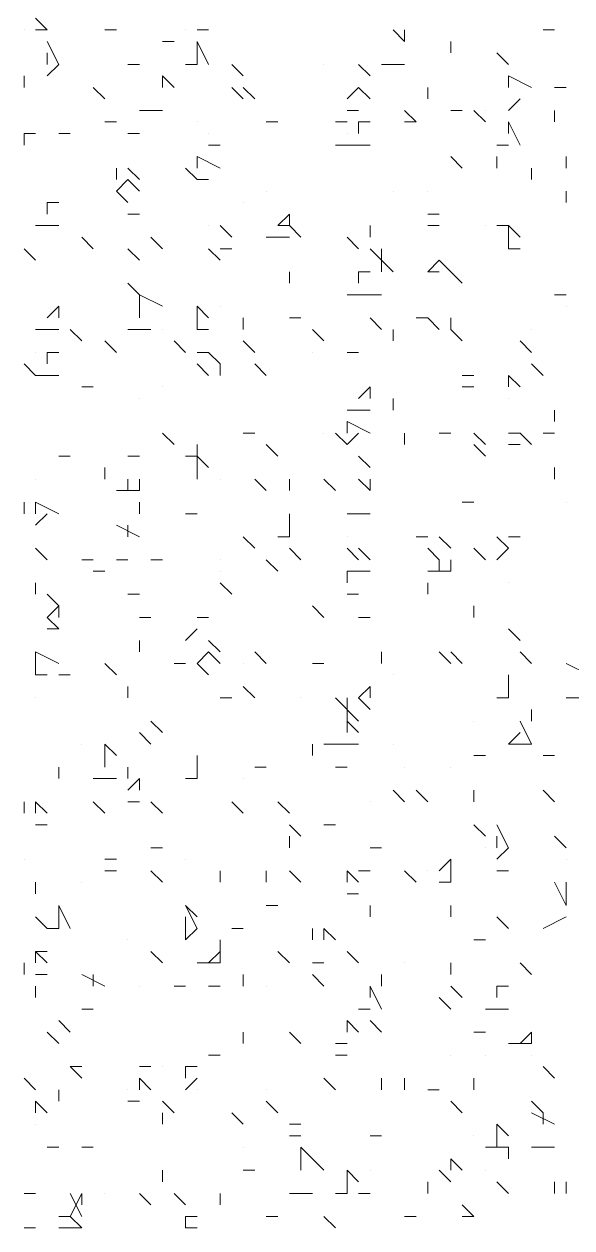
# Model space of a CAD drawing. Header units: millimetres. Extents: x 2928 to 3112, y 1220 to 1280.
# Drawn here: x 3000.0588 to 3000.2172, y 1263.0039 to 1263.3523 of the extents above; entities that cross this region are included whole.
import ezdxf

# ---------------------------------------------------------------- set-up
doc = ezdxf.new("R2010")
doc.units = ezdxf.units.MM

msp = doc.modelspace()

# ---------------------------------------------------------------- linework, layer by layer
at = {"color": 92, "linetype": 'Continuous', "lineweight": 5, "true_color": 0x00b800}
for points in [[(3000.06216, 1263.35394), (3000.06549, 1263.3506), (3000.06549, 1263.3506)], [(3000.06549, 1263.3506), (3000.06216, 1263.3506), (3000.06216, 1263.3506)], [(3000.08549, 1263.3506), (3000.08216, 1263.3506), (3000.08216, 1263.3506)], [(3000.10882, 1263.3506), (3000.11216, 1263.3506), (3000.11216, 1263.3506)], [(3000.16549, 1263.3506), (3000.16882, 1263.34727), (3000.16882, 1263.34727)], [(3000.16882, 1263.3506), (3000.16882, 1263.34727), (3000.16882, 1263.34727)], [(3000.21216, 1263.3506), (3000.20883, 1263.3506), (3000.20883, 1263.3506)], [(3000.06549, 1263.34727), (3000.06882, 1263.3406), (3000.06882, 1263.3406)], [(3000.10216, 1263.34727), (3000.09882, 1263.34727), (3000.09882, 1263.34727)], [(3000.10882, 1263.34727), (3000.11216, 1263.3406), (3000.11216, 1263.3406)], [(3000.10882, 1263.34727), (3000.10882, 1263.3406), (3000.10882, 1263.3406)], [(3000.18216, 1263.34394), (3000.18216, 1263.34727), (3000.18216, 1263.34727)], [(3000.06549, 1263.34394), (3000.06549, 1263.3406), (3000.06549, 1263.3406)], [(3000.19883, 1263.3406), (3000.19549, 1263.34394), (3000.19549, 1263.34394)], [(3000.06549, 1263.33727), (3000.06882, 1263.3406), (3000.06882, 1263.3406)], [(3000.09216, 1263.3406), (3000.08882, 1263.3406), (3000.08882, 1263.3406)], [(3000.10549, 1263.3406), (3000.10882, 1263.3406), (3000.10882, 1263.3406)], [(3000.12216, 1263.33727), (3000.11882, 1263.3406), (3000.11882, 1263.3406)], [(3000.15882, 1263.33727), (3000.15549, 1263.3406), (3000.15549, 1263.3406)], [(3000.16216, 1263.3406), (3000.16882, 1263.3406), (3000.16882, 1263.3406)], [(3000.16882, 1263.3406), (3000.16549, 1263.3406), (3000.16549, 1263.3406)], [(3000.05882, 1263.33394), (3000.05882, 1263.33727), (3000.05882, 1263.33727)], [(3000.09882, 1263.33727), (3000.10216, 1263.33394), (3000.10216, 1263.33394)], [(3000.09882, 1263.33727), (3000.09882, 1263.33394), (3000.09882, 1263.33394)], [(3000.19883, 1263.33727), (3000.20549, 1263.33394), (3000.20549, 1263.33394)], [(3000.19883, 1263.33727), (3000.19883, 1263.33394), (3000.19883, 1263.33394)], [(3000.08216, 1263.3306), (3000.07882, 1263.33394), (3000.07882, 1263.33394)], [(3000.12216, 1263.3306), (3000.11882, 1263.33394), (3000.11882, 1263.33394)], [(3000.12549, 1263.3306), (3000.12216, 1263.33394), (3000.12216, 1263.33394)], [(3000.15549, 1263.33394), (3000.15216, 1263.3306), (3000.15216, 1263.3306)], [(3000.15549, 1263.33394), (3000.15882, 1263.3306), (3000.15882, 1263.3306)], [(3000.17549, 1263.3306), (3000.17549, 1263.33394), (3000.17549, 1263.33394)], [(3000.21549, 1263.33394), (3000.21216, 1263.33394), (3000.21216, 1263.33394)], [(3000.19883, 1263.32727), (3000.20216, 1263.3306), (3000.20216, 1263.3306)], [(3000.09216, 1263.32727), (3000.09882, 1263.32727), (3000.09882, 1263.32727)], [(3000.15216, 1263.32727), (3000.15549, 1263.32727), (3000.15549, 1263.32727)], [(3000.17216, 1263.32394), (3000.16882, 1263.32727), (3000.16882, 1263.32727)], [(3000.18549, 1263.32727), (3000.18216, 1263.32727), (3000.18216, 1263.32727)], [(3000.19216, 1263.32394), (3000.18882, 1263.32727), (3000.18882, 1263.32727)], [(3000.21216, 1263.32394), (3000.21216, 1263.32727), (3000.21216, 1263.32727)], [(3000.08549, 1263.32394), (3000.08216, 1263.32394), (3000.08216, 1263.32394)], [(3000.13216, 1263.32394), (3000.12882, 1263.32394), (3000.12882, 1263.32394)], [(3000.15216, 1263.32394), (3000.14882, 1263.32394), (3000.14882, 1263.32394)], [(3000.15549, 1263.32394), (3000.15882, 1263.32394), (3000.15882, 1263.32394)], [(3000.15549, 1263.32394), (3000.15549, 1263.3206), (3000.15549, 1263.3206)], [(3000.17216, 1263.32394), (3000.16882, 1263.32394), (3000.16882, 1263.32394)], [(3000.19883, 1263.32394), (3000.20216, 1263.31727), (3000.20216, 1263.31727)], [(3000.19883, 1263.32394), (3000.19883, 1263.3206), (3000.19883, 1263.3206)], [(3000.06216, 1263.3206), (3000.05882, 1263.3206), (3000.05882, 1263.3206)], [(3000.05882, 1263.31727), (3000.05882, 1263.3206), (3000.05882, 1263.3206)], [(3000.07216, 1263.3206), (3000.06882, 1263.3206), (3000.06882, 1263.3206)], [(3000.09216, 1263.3206), (3000.08882, 1263.3206), (3000.08882, 1263.3206)], [(3000.11549, 1263.31727), (3000.11216, 1263.31727), (3000.11216, 1263.31727)], [(3000.15216, 1263.31727), (3000.14882, 1263.31727), (3000.14882, 1263.31727)], [(3000.15216, 1263.31727), (3000.15882, 1263.31727), (3000.15882, 1263.31727)], [(3000.19549, 1263.31727), (3000.19883, 1263.31727), (3000.19883, 1263.31727)], [(3000.10882, 1263.31394), (3000.11549, 1263.3106), (3000.11549, 1263.3106)], [(3000.10882, 1263.31394), (3000.10882, 1263.3106), (3000.10882, 1263.3106)], [(3000.18549, 1263.3106), (3000.18216, 1263.31394), (3000.18216, 1263.31394)], [(3000.19549, 1263.3106), (3000.19549, 1263.31394), (3000.19549, 1263.31394)], [(3000.21549, 1263.3106), (3000.21549, 1263.31394), (3000.21549, 1263.31394)], [(3000.08549, 1263.30727), (3000.08549, 1263.3106), (3000.08549, 1263.3106)], [(3000.09216, 1263.30727), (3000.08882, 1263.3106), (3000.08882, 1263.3106)], [(3000.10882, 1263.30727), (3000.10549, 1263.3106), (3000.10549, 1263.3106)], [(3000.20549, 1263.30727), (3000.20549, 1263.3106), (3000.20549, 1263.3106)], [(3000.08882, 1263.30727), (3000.08549, 1263.30394), (3000.08549, 1263.30394)], [(3000.08882, 1263.30727), (3000.09216, 1263.30394), (3000.09216, 1263.30394)], [(3000.10882, 1263.30727), (3000.11216, 1263.30727), (3000.11216, 1263.30727)], [(3000.08549, 1263.30394), (3000.08882, 1263.3006), (3000.08882, 1263.3006)], [(3000.21549, 1263.3006), (3000.21549, 1263.30394), (3000.21549, 1263.30394)], [(3000.06549, 1263.3006), (3000.06882, 1263.3006), (3000.06882, 1263.3006)], [(3000.06549, 1263.3006), (3000.06549, 1263.29727), (3000.06549, 1263.29727)], [(3000.06882, 1263.3006), (3000.06549, 1263.3006), (3000.06549, 1263.3006)], [(3000.09216, 1263.29727), (3000.08882, 1263.29727), (3000.08882, 1263.29727)], [(3000.13549, 1263.29727), (3000.13216, 1263.29394), (3000.13216, 1263.29394)], [(3000.13549, 1263.29727), (3000.13549, 1263.29394), (3000.13549, 1263.29394)], [(3000.17882, 1263.29727), (3000.17549, 1263.29727), (3000.17549, 1263.29727)], [(3000.06216, 1263.29394), (3000.06882, 1263.29394), (3000.06882, 1263.29394)], [(3000.11882, 1263.2906), (3000.11549, 1263.29394), (3000.11549, 1263.29394)], [(3000.13549, 1263.29394), (3000.13216, 1263.29394), (3000.13216, 1263.29394)], [(3000.13882, 1263.2906), (3000.13549, 1263.29394), (3000.13549, 1263.29394)], [(3000.15882, 1263.2906), (3000.15882, 1263.29394), (3000.15882, 1263.29394)], [(3000.17882, 1263.29394), (3000.17549, 1263.29394), (3000.17549, 1263.29394)], [(3000.19883, 1263.29394), (3000.19549, 1263.29394), (3000.19549, 1263.29394)], [(3000.19883, 1263.29394), (3000.20216, 1263.2906), (3000.20216, 1263.2906)], [(3000.19883, 1263.29394), (3000.19883, 1263.28727), (3000.19883, 1263.28727)], [(3000.06216, 1263.28394), (3000.05882, 1263.28727), (3000.05882, 1263.28727)], [(3000.07882, 1263.28727), (3000.07549, 1263.2906), (3000.07549, 1263.2906)], [(3000.09216, 1263.28394), (3000.08882, 1263.28727), (3000.08882, 1263.28727)], [(3000.09882, 1263.28727), (3000.09549, 1263.2906), (3000.09549, 1263.2906)], [(3000.11549, 1263.28394), (3000.11216, 1263.28727), (3000.11216, 1263.28727)], [(3000.11882, 1263.28727), (3000.11549, 1263.28727), (3000.11549, 1263.28727)], [(3000.12882, 1263.2906), (3000.13549, 1263.2906), (3000.13549, 1263.2906)], [(3000.15549, 1263.28727), (3000.15216, 1263.2906), (3000.15216, 1263.2906)], [(3000.15882, 1263.28727), (3000.16549, 1263.2806), (3000.16549, 1263.2806)], [(3000.16216, 1263.28727), (3000.16216, 1263.2806), (3000.16216, 1263.2806)], [(3000.19883, 1263.28727), (3000.19883, 1263.2906), (3000.19883, 1263.2906)], [(3000.19883, 1263.28727), (3000.20216, 1263.28727), (3000.20216, 1263.28727)], [(3000.17882, 1263.28394), (3000.17549, 1263.2806), (3000.17549, 1263.2806)], [(3000.17882, 1263.28394), (3000.18216, 1263.2806), (3000.18216, 1263.2806)], [(3000.13549, 1263.27727), (3000.13549, 1263.2806), (3000.13549, 1263.2806)], [(3000.15549, 1263.2806), (3000.15882, 1263.2806), (3000.15882, 1263.2806)], [(3000.15549, 1263.2806), (3000.15549, 1263.27727), (3000.15549, 1263.27727)], [(3000.17549, 1263.2806), (3000.17882, 1263.2806), (3000.17882, 1263.2806)], [(3000.18549, 1263.27727), (3000.18216, 1263.2806), (3000.18216, 1263.2806)], [(3000.09216, 1263.27394), (3000.08882, 1263.27727), (3000.08882, 1263.27727)], [(3000.09216, 1263.27394), (3000.09882, 1263.2706), (3000.09882, 1263.2706)], [(3000.09216, 1263.27394), (3000.09216, 1263.26727), (3000.09216, 1263.26727)], [(3000.15216, 1263.27394), (3000.15882, 1263.27394), (3000.15882, 1263.27394)], [(3000.15882, 1263.27394), (3000.16216, 1263.27394), (3000.16216, 1263.27394)], [(3000.21549, 1263.27394), (3000.21216, 1263.27394), (3000.21216, 1263.27394)], [(3000.06882, 1263.2706), (3000.06549, 1263.26727), (3000.06549, 1263.26727)], [(3000.06882, 1263.2706), (3000.06882, 1263.26727), (3000.06882, 1263.26727)], [(3000.10882, 1263.2706), (3000.11216, 1263.26727), (3000.11216, 1263.26727)], [(3000.10882, 1263.2706), (3000.10882, 1263.26394), (3000.10882, 1263.26394)], [(3000.12216, 1263.26394), (3000.12216, 1263.26727), (3000.12216, 1263.26727)], [(3000.13882, 1263.26727), (3000.13549, 1263.26727), (3000.13549, 1263.26727)], [(3000.16216, 1263.26394), (3000.15882, 1263.26727), (3000.15882, 1263.26727)], [(3000.17549, 1263.26727), (3000.17216, 1263.26727), (3000.17216, 1263.26727)], [(3000.17882, 1263.26394), (3000.17549, 1263.26727), (3000.17549, 1263.26727)], [(3000.18216, 1263.26394), (3000.18216, 1263.26727), (3000.18216, 1263.26727)], [(3000.06216, 1263.26394), (3000.06882, 1263.26394), (3000.06882, 1263.26394)], [(3000.07549, 1263.2606), (3000.07216, 1263.26394), (3000.07216, 1263.26394)], [(3000.08882, 1263.26394), (3000.09549, 1263.26394), (3000.09549, 1263.26394)], [(3000.10882, 1263.26394), (3000.11216, 1263.26394), (3000.11216, 1263.26394)], [(3000.14549, 1263.2606), (3000.14216, 1263.26394), (3000.14216, 1263.26394)], [(3000.16549, 1263.2606), (3000.16549, 1263.26394), (3000.16549, 1263.26394)], [(3000.18549, 1263.2606), (3000.18216, 1263.26394), (3000.18216, 1263.26394)], [(3000.08549, 1263.25727), (3000.08216, 1263.2606), (3000.08216, 1263.2606)], [(3000.10549, 1263.25727), (3000.10216, 1263.2606), (3000.10216, 1263.2606)], [(3000.12549, 1263.25727), (3000.12216, 1263.2606), (3000.12216, 1263.2606)], [(3000.20549, 1263.25727), (3000.20216, 1263.2606), (3000.20216, 1263.2606)], [(3000.06549, 1263.25727), (3000.06882, 1263.25727), (3000.06882, 1263.25727)], [(3000.06549, 1263.25727), (3000.06549, 1263.25394), (3000.06549, 1263.25394)], [(3000.11216, 1263.25727), (3000.10882, 1263.25727), (3000.10882, 1263.25727)], [(3000.11216, 1263.25727), (3000.11549, 1263.25394), (3000.11549, 1263.25394)], [(3000.15549, 1263.25727), (3000.15216, 1263.25727), (3000.15216, 1263.25727)], [(3000.06216, 1263.2506), (3000.05882, 1263.25394), (3000.05882, 1263.25394)], [(3000.10882, 1263.25394), (3000.11216, 1263.2506), (3000.11216, 1263.2506)], [(3000.11549, 1263.2506), (3000.11549, 1263.25394), (3000.11549, 1263.25394)], [(3000.12882, 1263.2506), (3000.12549, 1263.25394), (3000.12549, 1263.25394)], [(3000.20883, 1263.2506), (3000.20549, 1263.25394), (3000.20549, 1263.25394)], [(3000.06216, 1263.2506), (3000.06882, 1263.2506), (3000.06882, 1263.2506)], [(3000.18882, 1263.2506), (3000.18549, 1263.2506), (3000.18549, 1263.2506)], [(3000.19883, 1263.2506), (3000.20216, 1263.24727), (3000.20216, 1263.24727)], [(3000.19883, 1263.2506), (3000.19883, 1263.24727), (3000.19883, 1263.24727)], [(3000.07882, 1263.24727), (3000.07549, 1263.24727), (3000.07549, 1263.24727)], [(3000.15882, 1263.24727), (3000.15549, 1263.24394), (3000.15549, 1263.24394)], [(3000.15882, 1263.24727), (3000.15882, 1263.24394), (3000.15882, 1263.24394)], [(3000.18882, 1263.24727), (3000.18549, 1263.24727), (3000.18549, 1263.24727)], [(3000.16549, 1263.2406), (3000.16549, 1263.24394), (3000.16549, 1263.24394)], [(3000.15216, 1263.2406), (3000.15882, 1263.2406), (3000.15882, 1263.2406)], [(3000.21216, 1263.23727), (3000.21216, 1263.2406), (3000.21216, 1263.2406)], [(3000.15216, 1263.23727), (3000.15882, 1263.23394), (3000.15882, 1263.23394)], [(3000.15216, 1263.23727), (3000.15216, 1263.23394), (3000.15216, 1263.23394)], [(3000.10216, 1263.2306), (3000.09882, 1263.23394), (3000.09882, 1263.23394)], [(3000.12549, 1263.23394), (3000.12216, 1263.23394), (3000.12216, 1263.23394)], [(3000.12549, 1263.23394), (3000.12216, 1263.23394), (3000.12216, 1263.23394)], [(3000.15216, 1263.2306), (3000.14882, 1263.23394), (3000.14882, 1263.23394)], [(3000.15216, 1263.2306), (3000.15549, 1263.23394), (3000.15549, 1263.23394)], [(3000.16882, 1263.2306), (3000.16882, 1263.23394), (3000.16882, 1263.23394)], [(3000.18216, 1263.23394), (3000.17882, 1263.23394), (3000.17882, 1263.23394)], [(3000.19216, 1263.2306), (3000.18882, 1263.23394), (3000.18882, 1263.23394)], [(3000.20216, 1263.23394), (3000.19883, 1263.23394), (3000.19883, 1263.23394)], [(3000.20216, 1263.23394), (3000.20549, 1263.2306), (3000.20549, 1263.2306)], [(3000.21216, 1263.23394), (3000.20883, 1263.23394), (3000.20883, 1263.23394)], [(3000.10882, 1263.22727), (3000.10882, 1263.2306), (3000.10882, 1263.2306)], [(3000.13216, 1263.22727), (3000.12882, 1263.2306), (3000.12882, 1263.2306)], [(3000.19216, 1263.22727), (3000.18882, 1263.2306), (3000.18882, 1263.2306)], [(3000.19883, 1263.2306), (3000.20216, 1263.2306), (3000.20216, 1263.2306)], [(3000.07216, 1263.22727), (3000.06882, 1263.22727), (3000.06882, 1263.22727)], [(3000.09216, 1263.22727), (3000.08882, 1263.22727), (3000.08882, 1263.22727)], [(3000.10882, 1263.22727), (3000.10549, 1263.22727), (3000.10549, 1263.22727)], [(3000.10882, 1263.22727), (3000.11216, 1263.22393), (3000.11216, 1263.22393)], [(3000.10882, 1263.22727), (3000.10882, 1263.2206), (3000.10882, 1263.2206)], [(3000.15882, 1263.22393), (3000.15549, 1263.22727), (3000.15549, 1263.22727)], [(3000.08216, 1263.2206), (3000.08216, 1263.22393), (3000.08216, 1263.22393)], [(3000.21216, 1263.2206), (3000.21216, 1263.22393), (3000.21216, 1263.22393)], [(3000.08882, 1263.2206), (3000.08882, 1263.21727), (3000.08882, 1263.21727)], [(3000.09216, 1263.2206), (3000.09216, 1263.21727), (3000.09216, 1263.21727)], [(3000.12882, 1263.21727), (3000.12549, 1263.2206), (3000.12549, 1263.2206)], [(3000.13549, 1263.21727), (3000.13549, 1263.2206), (3000.13549, 1263.2206)], [(3000.14882, 1263.21727), (3000.14549, 1263.2206), (3000.14549, 1263.2206)], [(3000.15549, 1263.2206), (3000.15882, 1263.21727), (3000.15882, 1263.21727)], [(3000.15882, 1263.2206), (3000.15882, 1263.21727), (3000.15882, 1263.21727)], [(3000.08549, 1263.21727), (3000.09216, 1263.21727), (3000.09216, 1263.21727)], [(3000.05882, 1263.2106), (3000.05882, 1263.21393), (3000.05882, 1263.21393)], [(3000.06216, 1263.21393), (3000.06882, 1263.2106), (3000.06882, 1263.2106)], [(3000.06216, 1263.21393), (3000.06216, 1263.2106), (3000.06216, 1263.2106)], [(3000.06216, 1263.20727), (3000.06549, 1263.2106), (3000.06549, 1263.2106)], [(3000.09216, 1263.2106), (3000.09216, 1263.21393), (3000.09216, 1263.21393)], [(3000.10882, 1263.2106), (3000.10549, 1263.2106), (3000.10549, 1263.2106)], [(3000.13549, 1263.2106), (3000.13549, 1263.20393), (3000.13549, 1263.20393)], [(3000.13549, 1263.2106), (3000.13549, 1263.20393), (3000.13549, 1263.20393)], [(3000.15216, 1263.2106), (3000.15882, 1263.2106), (3000.15882, 1263.2106)], [(3000.18882, 1263.21393), (3000.18549, 1263.21393), (3000.18549, 1263.21393)], [(3000.08549, 1263.20727), (3000.09216, 1263.20393), (3000.09216, 1263.20393)], [(3000.08882, 1263.20727), (3000.08882, 1263.20393), (3000.08882, 1263.20393)], [(3000.12549, 1263.2006), (3000.12216, 1263.20393), (3000.12216, 1263.20393)], [(3000.13216, 1263.20393), (3000.13549, 1263.20393), (3000.13549, 1263.20393)], [(3000.17549, 1263.20393), (3000.17216, 1263.20393), (3000.17216, 1263.20393)], [(3000.18216, 1263.2006), (3000.17882, 1263.20393), (3000.17882, 1263.20393)], [(3000.19883, 1263.2006), (3000.19549, 1263.20393), (3000.19549, 1263.20393)], [(3000.19883, 1263.20393), (3000.20216, 1263.20393), (3000.20216, 1263.20393)], [(3000.06549, 1263.19727), (3000.06216, 1263.2006), (3000.06216, 1263.2006)], [(3000.13882, 1263.19727), (3000.13549, 1263.2006), (3000.13549, 1263.2006)], [(3000.15549, 1263.19727), (3000.15216, 1263.2006), (3000.15216, 1263.2006)], [(3000.15882, 1263.19727), (3000.15549, 1263.2006), (3000.15549, 1263.2006)], [(3000.17882, 1263.19727), (3000.17549, 1263.2006), (3000.17549, 1263.2006)], [(3000.19216, 1263.19727), (3000.18882, 1263.2006), (3000.18882, 1263.2006)], [(3000.19549, 1263.19727), (3000.19883, 1263.2006), (3000.19883, 1263.2006)], [(3000.07882, 1263.19727), (3000.07549, 1263.19727), (3000.07549, 1263.19727)], [(3000.08549, 1263.19727), (3000.08882, 1263.19727), (3000.08882, 1263.19727)], [(3000.09882, 1263.19727), (3000.09549, 1263.19727), (3000.09549, 1263.19727)], [(3000.13216, 1263.19393), (3000.12882, 1263.19727), (3000.12882, 1263.19727)], [(3000.17882, 1263.19727), (3000.17882, 1263.19393), (3000.17882, 1263.19393)], [(3000.18216, 1263.19727), (3000.18216, 1263.19393), (3000.18216, 1263.19393)], [(3000.08216, 1263.19393), (3000.07882, 1263.19393), (3000.07882, 1263.19393)], [(3000.15216, 1263.19393), (3000.15882, 1263.19393), (3000.15882, 1263.19393)], [(3000.15216, 1263.19393), (3000.15216, 1263.1906), (3000.15216, 1263.1906)], [(3000.15882, 1263.19393), (3000.15549, 1263.19393), (3000.15549, 1263.19393)], [(3000.17549, 1263.19393), (3000.18216, 1263.19393), (3000.18216, 1263.19393)], [(3000.06216, 1263.18727), (3000.06216, 1263.1906), (3000.06216, 1263.1906)], [(3000.11882, 1263.18727), (3000.11549, 1263.1906), (3000.11549, 1263.1906)], [(3000.17549, 1263.18727), (3000.17549, 1263.1906), (3000.17549, 1263.1906)], [(3000.06882, 1263.18393), (3000.06549, 1263.18727), (3000.06549, 1263.18727)], [(3000.09216, 1263.18727), (3000.08882, 1263.18727), (3000.08882, 1263.18727)], [(3000.15216, 1263.18727), (3000.15549, 1263.18727), (3000.15549, 1263.18727)], [(3000.06882, 1263.18393), (3000.06549, 1263.1806), (3000.06549, 1263.1806)], [(3000.06882, 1263.18393), (3000.06882, 1263.1806), (3000.06882, 1263.1806)], [(3000.14549, 1263.1806), (3000.14216, 1263.18393), (3000.14216, 1263.18393)], [(3000.18882, 1263.1806), (3000.18882, 1263.18393), (3000.18882, 1263.18393)], [(3000.06882, 1263.17727), (3000.06549, 1263.1806), (3000.06549, 1263.1806)], [(3000.09549, 1263.1806), (3000.09216, 1263.1806), (3000.09216, 1263.1806)], [(3000.10882, 1263.1806), (3000.11216, 1263.1806), (3000.11216, 1263.1806)], [(3000.15882, 1263.1806), (3000.15549, 1263.1806), (3000.15549, 1263.1806)], [(3000.06549, 1263.17727), (3000.06882, 1263.17727), (3000.06882, 1263.17727)], [(3000.10549, 1263.17393), (3000.10882, 1263.17727), (3000.10882, 1263.17727)], [(3000.20216, 1263.17393), (3000.19883, 1263.17727), (3000.19883, 1263.17727)], [(3000.09216, 1263.1706), (3000.09216, 1263.17393), (3000.09216, 1263.17393)], [(3000.11549, 1263.1706), (3000.11216, 1263.17393), (3000.11216, 1263.17393)], [(3000.06216, 1263.1706), (3000.06882, 1263.16727), (3000.06882, 1263.16727)], [(3000.06216, 1263.1706), (3000.06216, 1263.16727), (3000.06216, 1263.16727)], [(3000.11216, 1263.1706), (3000.10882, 1263.16727), (3000.10882, 1263.16727)], [(3000.11216, 1263.1706), (3000.11549, 1263.16727), (3000.11549, 1263.16727)], [(3000.12882, 1263.16727), (3000.12549, 1263.1706), (3000.12549, 1263.1706)], [(3000.16216, 1263.16727), (3000.16216, 1263.1706), (3000.16216, 1263.1706)], [(3000.18216, 1263.16727), (3000.17882, 1263.1706), (3000.17882, 1263.1706)], [(3000.18549, 1263.16727), (3000.18216, 1263.1706), (3000.18216, 1263.1706)], [(3000.20549, 1263.16727), (3000.20216, 1263.1706), (3000.20216, 1263.1706)], [(3000.06216, 1263.16393), (3000.06216, 1263.16727), (3000.06216, 1263.16727)], [(3000.08549, 1263.16393), (3000.08216, 1263.16727), (3000.08216, 1263.16727)], [(3000.10549, 1263.16727), (3000.10216, 1263.16727), (3000.10216, 1263.16727)], [(3000.10882, 1263.16727), (3000.11216, 1263.16393), (3000.11216, 1263.16393)], [(3000.14549, 1263.16727), (3000.14216, 1263.16727), (3000.14216, 1263.16727)], [(3000.21549, 1263.16727), (3000.22216, 1263.16393), (3000.22216, 1263.16393)], [(3000.06216, 1263.16393), (3000.06549, 1263.16393), (3000.06549, 1263.16393)], [(3000.07216, 1263.16393), (3000.06882, 1263.16393), (3000.06882, 1263.16393)], [(3000.19883, 1263.16393), (3000.19883, 1263.1606), (3000.19883, 1263.1606)], [(3000.19883, 1263.16393), (3000.19883, 1263.15727), (3000.19883, 1263.15727)], [(3000.08882, 1263.15727), (3000.08882, 1263.1606), (3000.08882, 1263.1606)], [(3000.12549, 1263.15727), (3000.12216, 1263.1606), (3000.12216, 1263.1606)], [(3000.15882, 1263.1606), (3000.15549, 1263.15727), (3000.15549, 1263.15727)], [(3000.15882, 1263.1606), (3000.15882, 1263.15727), (3000.15882, 1263.15727)], [(3000.11882, 1263.15727), (3000.11549, 1263.15727), (3000.11549, 1263.15727)], [(3000.11882, 1263.15727), (3000.11549, 1263.15727), (3000.11549, 1263.15727)], [(3000.14882, 1263.15727), (3000.15549, 1263.1506), (3000.15549, 1263.1506)], [(3000.15216, 1263.15727), (3000.15216, 1263.1506), (3000.15216, 1263.1506)], [(3000.15549, 1263.15727), (3000.15882, 1263.15393), (3000.15882, 1263.15393)], [(3000.19549, 1263.15727), (3000.19883, 1263.15727), (3000.19883, 1263.15727)], [(3000.21549, 1263.15727), (3000.22216, 1263.15727), (3000.22216, 1263.15727)], [(3000.20549, 1263.1506), (3000.20549, 1263.15393), (3000.20549, 1263.15393)], [(3000.09882, 1263.14727), (3000.09549, 1263.1506), (3000.09549, 1263.1506)], [(3000.15216, 1263.1506), (3000.15549, 1263.14727), (3000.15549, 1263.14727)], [(3000.15216, 1263.1506), (3000.15216, 1263.14727), (3000.15216, 1263.14727)], [(3000.15216, 1263.14727), (3000.15216, 1263.1506), (3000.15216, 1263.1506)], [(3000.20216, 1263.1506), (3000.20549, 1263.14393), (3000.20549, 1263.14393)], [(3000.09549, 1263.14393), (3000.09216, 1263.14727), (3000.09216, 1263.14727)], [(3000.20216, 1263.14727), (3000.19883, 1263.14393), (3000.19883, 1263.14393)], [(3000.08216, 1263.14393), (3000.08549, 1263.1406), (3000.08549, 1263.1406)], [(3000.08216, 1263.14393), (3000.08216, 1263.13727), (3000.08216, 1263.13727)], [(3000.14216, 1263.1406), (3000.14216, 1263.14393), (3000.14216, 1263.14393)], [(3000.14549, 1263.14393), (3000.15216, 1263.14393), (3000.15216, 1263.14393)], [(3000.15216, 1263.14393), (3000.15549, 1263.14393), (3000.15549, 1263.14393)], [(3000.19883, 1263.14393), (3000.20549, 1263.14393), (3000.20549, 1263.14393)], [(3000.10882, 1263.1406), (3000.10882, 1263.13727), (3000.10882, 1263.13727)], [(3000.10882, 1263.1406), (3000.10882, 1263.13393), (3000.10882, 1263.13393)], [(3000.19216, 1263.1406), (3000.18882, 1263.1406), (3000.18882, 1263.1406)], [(3000.21216, 1263.1406), (3000.20883, 1263.1406), (3000.20883, 1263.1406)], [(3000.06882, 1263.13393), (3000.06882, 1263.13727), (3000.06882, 1263.13727)], [(3000.07882, 1263.13393), (3000.08549, 1263.13393), (3000.08549, 1263.13393)], [(3000.08882, 1263.13393), (3000.08882, 1263.13727), (3000.08882, 1263.13727)], [(3000.09216, 1263.13393), (3000.08882, 1263.1306), (3000.08882, 1263.1306)], [(3000.09216, 1263.13393), (3000.09216, 1263.1306), (3000.09216, 1263.1306)], [(3000.10549, 1263.13393), (3000.10882, 1263.13393), (3000.10882, 1263.13393)], [(3000.10882, 1263.13393), (3000.10882, 1263.13727), (3000.10882, 1263.13727)], [(3000.12882, 1263.13727), (3000.12549, 1263.13727), (3000.12549, 1263.13727)], [(3000.15216, 1263.13727), (3000.14882, 1263.13727), (3000.14882, 1263.13727)], [(3000.16882, 1263.12727), (3000.16549, 1263.1306), (3000.16549, 1263.1306)], [(3000.17549, 1263.12727), (3000.17216, 1263.1306), (3000.17216, 1263.1306)], [(3000.18882, 1263.12727), (3000.18882, 1263.1306), (3000.18882, 1263.1306)], [(3000.21216, 1263.12727), (3000.20883, 1263.1306), (3000.20883, 1263.1306)], [(3000.05882, 1263.12393), (3000.05882, 1263.12727), (3000.05882, 1263.12727)], [(3000.06216, 1263.12727), (3000.06549, 1263.12393), (3000.06549, 1263.12393)], [(3000.06216, 1263.12727), (3000.06216, 1263.12393), (3000.06216, 1263.12393)], [(3000.06549, 1263.12393), (3000.06216, 1263.12727), (3000.06216, 1263.12727)], [(3000.08216, 1263.12393), (3000.07882, 1263.12727), (3000.07882, 1263.12727)], [(3000.08882, 1263.12727), (3000.09216, 1263.12727), (3000.09216, 1263.12727)], [(3000.09882, 1263.12393), (3000.09549, 1263.12727), (3000.09549, 1263.12727)], [(3000.12216, 1263.12393), (3000.11882, 1263.12727), (3000.11882, 1263.12727)], [(3000.13549, 1263.12393), (3000.13216, 1263.12727), (3000.13216, 1263.12727)], [(3000.06216, 1263.1206), (3000.06549, 1263.1206), (3000.06549, 1263.1206)], [(3000.13549, 1263.1206), (3000.13882, 1263.11727), (3000.13882, 1263.11727)], [(3000.14882, 1263.1206), (3000.14549, 1263.1206), (3000.14549, 1263.1206)], [(3000.19216, 1263.11727), (3000.18882, 1263.1206), (3000.18882, 1263.1206)], [(3000.19549, 1263.1206), (3000.19883, 1263.11393), (3000.19883, 1263.11393)], [(3000.13549, 1263.11727), (3000.13549, 1263.11393), (3000.13549, 1263.11393)], [(3000.19549, 1263.11727), (3000.19549, 1263.11393), (3000.19549, 1263.11393)], [(3000.21549, 1263.11393), (3000.21216, 1263.11727), (3000.21216, 1263.11727)], [(3000.09882, 1263.11393), (3000.09549, 1263.11393), (3000.09549, 1263.11393)], [(3000.16216, 1263.11393), (3000.15882, 1263.11393), (3000.15882, 1263.11393)], [(3000.19549, 1263.1106), (3000.19883, 1263.11393), (3000.19883, 1263.11393)], [(3000.08549, 1263.1106), (3000.08216, 1263.1106), (3000.08216, 1263.1106)], [(3000.18216, 1263.1106), (3000.17882, 1263.10727), (3000.17882, 1263.10727)], [(3000.18216, 1263.1106), (3000.18216, 1263.10727), (3000.18216, 1263.10727)], [(3000.08549, 1263.10727), (3000.08216, 1263.10727), (3000.08216, 1263.10727)], [(3000.09882, 1263.10393), (3000.09549, 1263.10727), (3000.09549, 1263.10727)], [(3000.11549, 1263.10393), (3000.11549, 1263.10727), (3000.11549, 1263.10727)], [(3000.12882, 1263.10393), (3000.12882, 1263.10727), (3000.12882, 1263.10727)], [(3000.13882, 1263.10393), (3000.13549, 1263.10727), (3000.13549, 1263.10727)], [(3000.15216, 1263.10727), (3000.15549, 1263.10393), (3000.15549, 1263.10393)], [(3000.15216, 1263.10727), (3000.15216, 1263.10393), (3000.15216, 1263.10393)], [(3000.15882, 1263.10727), (3000.15549, 1263.10727), (3000.15549, 1263.10727)], [(3000.17216, 1263.10393), (3000.16882, 1263.10727), (3000.16882, 1263.10727)], [(3000.18216, 1263.10393), (3000.18216, 1263.10727), (3000.18216, 1263.10727)], [(3000.19883, 1263.10727), (3000.19549, 1263.10727), (3000.19549, 1263.10727)], [(3000.06216, 1263.1006), (3000.06216, 1263.10393), (3000.06216, 1263.10393)], [(3000.17882, 1263.10393), (3000.18216, 1263.10393), (3000.18216, 1263.10393)], [(3000.21216, 1263.10393), (3000.21549, 1263.09727), (3000.21549, 1263.09727)], [(3000.21549, 1263.10393), (3000.21549, 1263.09727), (3000.21549, 1263.09727)], [(3000.21549, 1263.1006), (3000.21549, 1263.10393), (3000.21549, 1263.10393)], [(3000.15216, 1263.1006), (3000.15549, 1263.1006), (3000.15549, 1263.1006)], [(3000.06882, 1263.09727), (3000.07216, 1263.0906), (3000.07216, 1263.0906)], [(3000.06882, 1263.09727), (3000.06882, 1263.0906), (3000.06882, 1263.0906)], [(3000.10549, 1263.09727), (3000.10882, 1263.0906), (3000.10882, 1263.0906)], [(3000.10882, 1263.09393), (3000.10549, 1263.09727), (3000.10549, 1263.09727)], [(3000.13216, 1263.09727), (3000.12882, 1263.09727), (3000.12882, 1263.09727)], [(3000.15882, 1263.09393), (3000.15882, 1263.09727), (3000.15882, 1263.09727)], [(3000.18216, 1263.09393), (3000.18216, 1263.09727), (3000.18216, 1263.09727)], [(3000.06549, 1263.0906), (3000.06216, 1263.09393), (3000.06216, 1263.09393)], [(3000.10549, 1263.09393), (3000.10549, 1263.0906), (3000.10549, 1263.0906)], [(3000.19883, 1263.0906), (3000.19549, 1263.09393), (3000.19549, 1263.09393)], [(3000.20883, 1263.0906), (3000.21549, 1263.09393), (3000.21549, 1263.09393)], [(3000.06549, 1263.0906), (3000.06882, 1263.0906), (3000.06882, 1263.0906)], [(3000.10549, 1263.08727), (3000.10882, 1263.0906), (3000.10882, 1263.0906)], [(3000.10549, 1263.08727), (3000.10549, 1263.0906), (3000.10549, 1263.0906)], [(3000.12216, 1263.0906), (3000.11882, 1263.0906), (3000.11882, 1263.0906)], [(3000.14216, 1263.08727), (3000.14216, 1263.0906), (3000.14216, 1263.0906)], [(3000.14549, 1263.0906), (3000.14882, 1263.08727), (3000.14882, 1263.08727)], [(3000.14549, 1263.0906), (3000.14549, 1263.08727), (3000.14549, 1263.08727)], [(3000.11549, 1263.08727), (3000.11549, 1263.0806), (3000.11549, 1263.0806)], [(3000.19216, 1263.08727), (3000.18882, 1263.08727), (3000.18882, 1263.08727)], [(3000.06216, 1263.08393), (3000.06549, 1263.0806), (3000.06549, 1263.0806)], [(3000.06216, 1263.08393), (3000.06216, 1263.0806), (3000.06216, 1263.0806)], [(3000.06549, 1263.08393), (3000.06216, 1263.08393), (3000.06216, 1263.08393)], [(3000.09882, 1263.0806), (3000.09549, 1263.08393), (3000.09549, 1263.08393)], [(3000.11549, 1263.08393), (3000.11216, 1263.0806), (3000.11216, 1263.0806)], [(3000.13549, 1263.0806), (3000.13216, 1263.08393), (3000.13216, 1263.08393)], [(3000.15549, 1263.0806), (3000.15216, 1263.08393), (3000.15216, 1263.08393)], [(3000.05882, 1263.07727), (3000.05882, 1263.0806), (3000.05882, 1263.0806)], [(3000.10882, 1263.0806), (3000.11549, 1263.0806), (3000.11549, 1263.0806)], [(3000.14216, 1263.0806), (3000.14549, 1263.0806), (3000.14549, 1263.0806)], [(3000.18216, 1263.07727), (3000.18216, 1263.0806), (3000.18216, 1263.0806)], [(3000.20549, 1263.07727), (3000.20216, 1263.0806), (3000.20216, 1263.0806)], [(3000.06216, 1263.07727), (3000.06549, 1263.07727), (3000.06549, 1263.07727)], [(3000.07549, 1263.07727), (3000.08216, 1263.07393), (3000.08216, 1263.07393)], [(3000.07882, 1263.07727), (3000.07882, 1263.07393), (3000.07882, 1263.07393)], [(3000.12216, 1263.07393), (3000.12216, 1263.07727), (3000.12216, 1263.07727)], [(3000.14549, 1263.07393), (3000.14216, 1263.07727), (3000.14216, 1263.07727)], [(3000.16216, 1263.07393), (3000.16216, 1263.07727), (3000.16216, 1263.07727)], [(3000.06216, 1263.0706), (3000.06216, 1263.07393), (3000.06216, 1263.07393)], [(3000.10549, 1263.07393), (3000.10216, 1263.07393), (3000.10216, 1263.07393)], [(3000.11549, 1263.07393), (3000.11216, 1263.07393), (3000.11216, 1263.07393)], [(3000.15882, 1263.07393), (3000.16216, 1263.06727), (3000.16216, 1263.06727)], [(3000.15882, 1263.07393), (3000.15882, 1263.0706), (3000.15882, 1263.0706)], [(3000.18549, 1263.0706), (3000.18216, 1263.07393), (3000.18216, 1263.07393)], [(3000.19549, 1263.07393), (3000.19883, 1263.07393), (3000.19883, 1263.07393)], [(3000.19549, 1263.07393), (3000.19549, 1263.0706), (3000.19549, 1263.0706)], [(3000.18216, 1263.06727), (3000.17882, 1263.0706), (3000.17882, 1263.0706)], [(3000.07549, 1263.06727), (3000.07882, 1263.06727), (3000.07882, 1263.06727)], [(3000.15549, 1263.06727), (3000.15882, 1263.06727), (3000.15882, 1263.06727)], [(3000.19216, 1263.06727), (3000.19883, 1263.06727), (3000.19883, 1263.06727)], [(3000.07216, 1263.0606), (3000.06882, 1263.06393), (3000.06882, 1263.06393)], [(3000.15216, 1263.06393), (3000.15549, 1263.0606), (3000.15549, 1263.0606)], [(3000.15216, 1263.06393), (3000.15216, 1263.0606), (3000.15216, 1263.0606)], [(3000.16216, 1263.0606), (3000.15882, 1263.06393), (3000.15882, 1263.06393)], [(3000.06882, 1263.05727), (3000.06549, 1263.0606), (3000.06549, 1263.0606)], [(3000.12216, 1263.05727), (3000.12216, 1263.0606), (3000.12216, 1263.0606)], [(3000.13882, 1263.05727), (3000.13549, 1263.0606), (3000.13549, 1263.0606)], [(3000.19216, 1263.0606), (3000.18882, 1263.0606), (3000.18882, 1263.0606)], [(3000.20549, 1263.0606), (3000.20216, 1263.05727), (3000.20216, 1263.05727)], [(3000.20549, 1263.0606), (3000.20549, 1263.05727), (3000.20549, 1263.05727)], [(3000.11549, 1263.05393), (3000.11216, 1263.05393), (3000.11216, 1263.05393)], [(3000.14882, 1263.05727), (3000.15216, 1263.05727), (3000.15216, 1263.05727)], [(3000.15216, 1263.05393), (3000.14882, 1263.05393), (3000.14882, 1263.05393)], [(3000.19883, 1263.05727), (3000.20549, 1263.05727), (3000.20549, 1263.05727)], [(3000.07549, 1263.04727), (3000.07216, 1263.0506), (3000.07216, 1263.0506)], [(3000.07549, 1263.0506), (3000.07216, 1263.0506), (3000.07216, 1263.0506)], [(3000.09549, 1263.0506), (3000.09216, 1263.0506), (3000.09216, 1263.0506)], [(3000.10549, 1263.0506), (3000.10882, 1263.0506), (3000.10882, 1263.0506)], [(3000.10549, 1263.0506), (3000.10549, 1263.04727), (3000.10549, 1263.04727)], [(3000.21216, 1263.04727), (3000.20883, 1263.0506), (3000.20883, 1263.0506)], [(3000.06216, 1263.04393), (3000.05882, 1263.04727), (3000.05882, 1263.04727)], [(3000.09216, 1263.04727), (3000.09549, 1263.04393), (3000.09549, 1263.04393)], [(3000.09216, 1263.04727), (3000.09216, 1263.04393), (3000.09216, 1263.04393)], [(3000.10549, 1263.04393), (3000.10882, 1263.04727), (3000.10882, 1263.04727)], [(3000.14882, 1263.04393), (3000.14549, 1263.04727), (3000.14549, 1263.04727)], [(3000.16216, 1263.04393), (3000.16216, 1263.04727), (3000.16216, 1263.04727)], [(3000.16882, 1263.04393), (3000.16882, 1263.04727), (3000.16882, 1263.04727)], [(3000.18882, 1263.04393), (3000.18882, 1263.04727), (3000.18882, 1263.04727)], [(3000.06882, 1263.0406), (3000.06882, 1263.04393), (3000.06882, 1263.04393)], [(3000.17882, 1263.04393), (3000.17549, 1263.04393), (3000.17549, 1263.04393)], [(3000.06216, 1263.0406), (3000.06549, 1263.03727), (3000.06549, 1263.03727)], [(3000.06216, 1263.0406), (3000.06216, 1263.03727), (3000.06216, 1263.03727)], [(3000.08882, 1263.0406), (3000.09216, 1263.0406), (3000.09216, 1263.0406)], [(3000.10216, 1263.03727), (3000.09882, 1263.0406), (3000.09882, 1263.0406)], [(3000.13216, 1263.03727), (3000.12882, 1263.0406), (3000.12882, 1263.0406)], [(3000.18549, 1263.03727), (3000.18216, 1263.0406), (3000.18216, 1263.0406)], [(3000.20883, 1263.03727), (3000.20549, 1263.0406), (3000.20549, 1263.0406)], [(3000.09882, 1263.03393), (3000.09882, 1263.03727), (3000.09882, 1263.03727)], [(3000.12216, 1263.03393), (3000.11882, 1263.03727), (3000.11882, 1263.03727)], [(3000.20549, 1263.03727), (3000.21216, 1263.03393), (3000.21216, 1263.03393)], [(3000.20883, 1263.03727), (3000.20883, 1263.03393), (3000.20883, 1263.03393)], [(3000.13882, 1263.03393), (3000.13549, 1263.03393), (3000.13549, 1263.03393)], [(3000.19549, 1263.03393), (3000.19883, 1263.0306), (3000.19883, 1263.0306)], [(3000.19549, 1263.03393), (3000.19549, 1263.02727), (3000.19549, 1263.02727)], [(3000.13549, 1263.0306), (3000.13882, 1263.0306), (3000.13882, 1263.0306)], [(3000.16216, 1263.0306), (3000.15882, 1263.0306), (3000.15882, 1263.0306)], [(3000.06882, 1263.02727), (3000.06549, 1263.02727), (3000.06549, 1263.02727)], [(3000.07882, 1263.02727), (3000.07549, 1263.02727), (3000.07549, 1263.02727)], [(3000.13882, 1263.02727), (3000.14549, 1263.0206), (3000.14549, 1263.0206)], [(3000.13882, 1263.02727), (3000.13882, 1263.0206), (3000.13882, 1263.0206)], [(3000.19216, 1263.02727), (3000.19883, 1263.02727), (3000.19883, 1263.02727)], [(3000.19883, 1263.02393), (3000.19883, 1263.02727), (3000.19883, 1263.02727)], [(3000.20549, 1263.02727), (3000.21216, 1263.02727), (3000.21216, 1263.02727)], [(3000.18216, 1263.02393), (3000.18549, 1263.0206), (3000.18549, 1263.0206)], [(3000.18216, 1263.02393), (3000.18216, 1263.0206), (3000.18216, 1263.0206)], [(3000.09882, 1263.01727), (3000.09882, 1263.0206), (3000.09882, 1263.0206)], [(3000.12549, 1263.0206), (3000.12216, 1263.0206), (3000.12216, 1263.0206)], [(3000.15216, 1263.0206), (3000.15549, 1263.01727), (3000.15549, 1263.01727)], [(3000.15216, 1263.0206), (3000.15216, 1263.01393), (3000.15216, 1263.01393)], [(3000.17882, 1263.0206), (3000.18216, 1263.01727), (3000.18216, 1263.01727)], [(3000.17549, 1263.01393), (3000.17549, 1263.01727), (3000.17549, 1263.01727)], [(3000.19883, 1263.01393), (3000.19549, 1263.01727), (3000.19549, 1263.01727)], [(3000.21216, 1263.01393), (3000.21216, 1263.01727), (3000.21216, 1263.01727)], [(3000.21549, 1263.01393), (3000.21549, 1263.01727), (3000.21549, 1263.01727)], [(3000.06216, 1263.01393), (3000.05882, 1263.01393), (3000.05882, 1263.01393)], [(3000.07216, 1263.01393), (3000.07549, 1263.00727), (3000.07549, 1263.00727)], [(3000.07549, 1263.01393), (3000.07216, 1263.00727), (3000.07216, 1263.00727)], [(3000.07549, 1263.0106), (3000.07549, 1263.01393), (3000.07549, 1263.01393)], [(3000.09549, 1263.0106), (3000.09216, 1263.01393), (3000.09216, 1263.01393)], [(3000.10549, 1263.0106), (3000.10216, 1263.01393), (3000.10216, 1263.01393)], [(3000.11549, 1263.0106), (3000.11549, 1263.01393), (3000.11549, 1263.01393)], [(3000.13549, 1263.01393), (3000.14216, 1263.01393), (3000.14216, 1263.01393)], [(3000.14882, 1263.01393), (3000.15216, 1263.01393), (3000.15216, 1263.01393)], [(3000.15882, 1263.01393), (3000.15549, 1263.01393), (3000.15549, 1263.01393)], [(3000.18882, 1263.00727), (3000.18549, 1263.0106), (3000.18549, 1263.0106)], [(3000.07216, 1263.00727), (3000.06882, 1263.00727), (3000.06882, 1263.00727)], [(3000.07216, 1263.00727), (3000.07549, 1263.00393), (3000.07549, 1263.00393)], [(3000.10549, 1263.00727), (3000.10882, 1263.00727), (3000.10882, 1263.00727)], [(3000.10549, 1263.00727), (3000.10549, 1263.00393), (3000.10549, 1263.00393)], [(3000.13216, 1263.00727), (3000.12882, 1263.00727), (3000.12882, 1263.00727)], [(3000.14882, 1263.00393), (3000.14549, 1263.00727), (3000.14549, 1263.00727)], [(3000.17216, 1263.00727), (3000.16882, 1263.00727), (3000.16882, 1263.00727)], [(3000.18882, 1263.00727), (3000.18549, 1263.00727), (3000.18549, 1263.00727)], [(3000.06216, 1263.00393), (3000.05882, 1263.00393), (3000.05882, 1263.00393)], [(3000.06882, 1263.00393), (3000.07549, 1263.00393), (3000.07549, 1263.00393)], [(3000.06882, 1263.00393), (3000.07216, 1263.00393), (3000.07216, 1263.00393)], [(3000.10549, 1263.00393), (3000.10882, 1263.00393), (3000.10882, 1263.00393)]]:
    msp.add_lwpolyline(points, dxfattribs=at)
for points in [[(3000.05882, 1263.3506), (3000.05882, 1263.3506)], [(3000.10549, 1263.3506), (3000.10549, 1263.3506)], [(3000.11216, 1263.3506), (3000.11216, 1263.3506)], [(3000.14549, 1263.3406), (3000.14549, 1263.3406)], [(3000.19216, 1263.32727), (3000.19216, 1263.32727)], [(3000.10882, 1263.32394), (3000.10882, 1263.32394)], [(3000.11216, 1263.3206), (3000.11216, 1263.3206)], [(3000.15216, 1263.3206), (3000.15216, 1263.3206)], [(3000.12882, 1263.30394), (3000.12882, 1263.30394)], [(3000.16549, 1263.30394), (3000.16549, 1263.30394)], [(3000.17549, 1263.30394), (3000.17549, 1263.30394)], [(3000.12216, 1263.3006), (3000.12216, 1263.3006)], [(3000.11216, 1263.29394), (3000.11216, 1263.29394)], [(3000.19216, 1263.29394), (3000.19216, 1263.29394)], [(3000.15882, 1263.2806), (3000.15882, 1263.2806)], [(3000.11549, 1263.2706), (3000.11549, 1263.2706)], [(3000.21549, 1263.2706), (3000.21549, 1263.2706)], [(3000.06216, 1263.26394), (3000.06216, 1263.26394)], [(3000.09882, 1263.26394), (3000.09882, 1263.26394)], [(3000.20549, 1263.26394), (3000.20549, 1263.26394)], [(3000.06216, 1263.25727), (3000.06216, 1263.25727)], [(3000.14216, 1263.25727), (3000.14216, 1263.25727)], [(3000.09882, 1263.24727), (3000.09882, 1263.24727)], [(3000.09216, 1263.24394), (3000.09216, 1263.24394)], [(3000.19883, 1263.24394), (3000.19883, 1263.24394)], [(3000.14549, 1263.23394), (3000.14549, 1263.23394)], [(3000.18216, 1263.23394), (3000.18216, 1263.23394)], [(3000.06882, 1263.22727), (3000.06882, 1263.22727)], [(3000.06216, 1263.2206), (3000.06216, 1263.2206)], [(3000.10882, 1263.2206), (3000.10882, 1263.2206)], [(3000.11549, 1263.2206), (3000.11549, 1263.2206)], [(3000.21549, 1263.21393), (3000.21549, 1263.21393)], [(3000.15216, 1263.20393), (3000.15216, 1263.20393)], [(3000.19883, 1263.20393), (3000.19883, 1263.20393)], [(3000.11549, 1263.19727), (3000.11549, 1263.19727)], [(3000.11549, 1263.19393), (3000.11549, 1263.19393)], [(3000.19883, 1263.1906), (3000.19883, 1263.1906)], [(3000.10882, 1263.1806), (3000.10882, 1263.1806)], [(3000.12216, 1263.16727), (3000.12216, 1263.16727)], [(3000.18216, 1263.16727), (3000.18216, 1263.16727)], [(3000.16549, 1263.16393), (3000.16549, 1263.16393)], [(3000.19883, 1263.16393), (3000.19883, 1263.16393)], [(3000.15882, 1263.1606), (3000.15882, 1263.1606)], [(3000.06216, 1263.15727), (3000.06216, 1263.15727)], [(3000.13882, 1263.15727), (3000.13882, 1263.15727)], [(3000.18882, 1263.1506), (3000.18882, 1263.1506)], [(3000.07549, 1263.14393), (3000.07549, 1263.14393)], [(3000.16549, 1263.14393), (3000.16549, 1263.14393)], [(3000.12216, 1263.13393), (3000.12216, 1263.13393)], [(3000.12882, 1263.13727), (3000.12882, 1263.13727)], [(3000.16882, 1263.13727), (3000.16882, 1263.13727)], [(3000.18216, 1263.13727), (3000.18216, 1263.13727)], [(3000.15882, 1263.12727), (3000.15882, 1263.12727)], [(3000.13549, 1263.1206), (3000.13549, 1263.1206)], [(3000.19216, 1263.11393), (3000.19216, 1263.11393)], [(3000.05882, 1263.1106), (3000.05882, 1263.1106)], [(3000.10549, 1263.1106), (3000.10549, 1263.1106)], [(3000.21549, 1263.1106), (3000.21549, 1263.1106)], [(3000.17549, 1263.10727), (3000.17549, 1263.10727)], [(3000.07549, 1263.10393), (3000.07549, 1263.10393)], [(3000.08882, 1263.08727), (3000.08882, 1263.08727)], [(3000.16882, 1263.0806), (3000.16882, 1263.0806)], [(3000.08216, 1263.07393), (3000.08216, 1263.07393)], [(3000.09216, 1263.07393), (3000.09216, 1263.07393)], [(3000.12882, 1263.07393), (3000.12882, 1263.07393)], [(3000.15882, 1263.06727), (3000.15882, 1263.06727)], [(3000.18216, 1263.05393), (3000.18216, 1263.05393)], [(3000.19216, 1263.05393), (3000.19216, 1263.05393)], [(3000.20549, 1263.05393), (3000.20549, 1263.05393)], [(3000.09882, 1263.0506), (3000.09882, 1263.0506)], [(3000.08882, 1263.04393), (3000.08882, 1263.04393)], [(3000.10882, 1263.04393), (3000.10882, 1263.04393)], [(3000.12882, 1263.04393), (3000.12882, 1263.04393)], [(3000.06216, 1263.03393), (3000.06216, 1263.03393)], [(3000.13882, 1263.03393), (3000.13882, 1263.03393)], [(3000.18882, 1263.0306), (3000.18882, 1263.0306)], [(3000.12216, 1263.02727), (3000.12216, 1263.02727)], [(3000.12216, 1263.0206), (3000.12216, 1263.0206)], [(3000.14549, 1263.0206), (3000.14549, 1263.0206)], [(3000.15882, 1263.0206), (3000.15882, 1263.0206)], [(3000.19216, 1263.0206), (3000.19216, 1263.0206)], [(3000.08216, 1263.01393), (3000.08216, 1263.01393)], [(3000.13549, 1263.01393), (3000.13549, 1263.01393)], [(3000.10882, 1263.00393), (3000.10882, 1263.00393)]]:
    msp.add_lwpolyline(points, close=True, dxfattribs=at)

doc.saveas('drawing.dxf')
